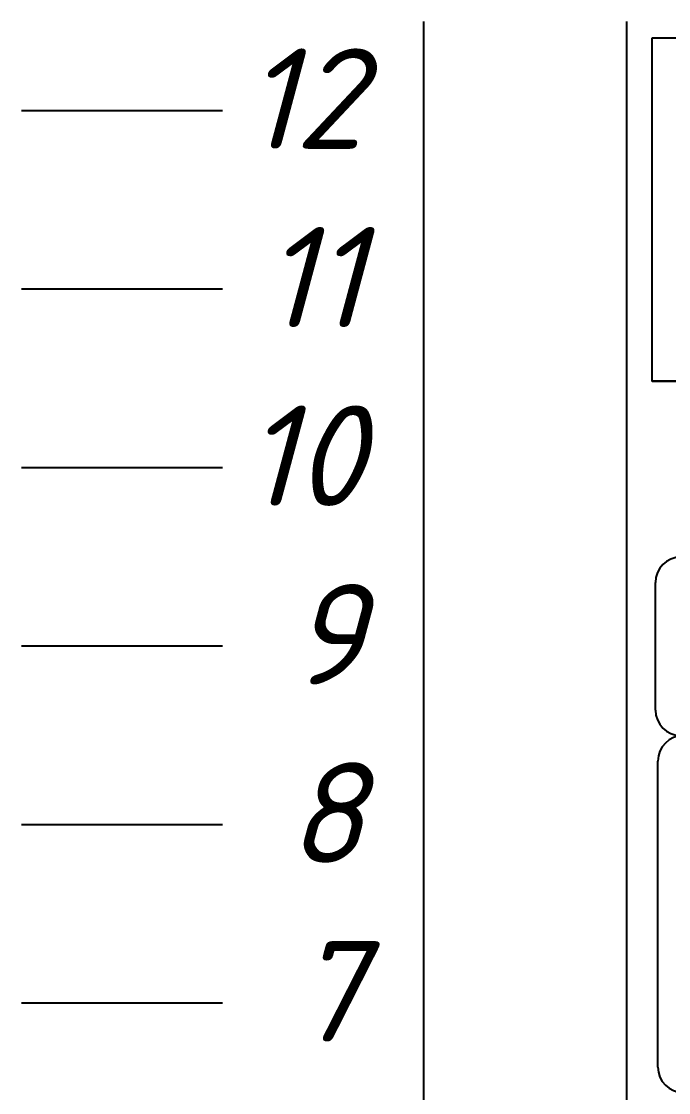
# Model space of a CAD drawing. Header units: millimetres. Extents: x -25459 to 1045457, y -66278 to 462905.
# Drawn here: x 649181 to 650790, y 31505 to 34172 of the extents above; entities that cross this region are included whole.
import ezdxf
from ezdxf.enums import TextEntityAlignment as Align

# ---------------------------------------------------------------- set-up
doc = ezdxf.new("R2010")
doc.units = ezdxf.units.MM
doc.styles.add('ISOCPEUR', font='isocpeui.ttf', dxfattribs={"height": 250})
doc.styles.add('ISOCUPER', font='isocpeur.ttf', dxfattribs={"width": 0.85, "oblique": 7})

# ---------------------------------------------------------------- blocks, each defined once
blk = doc.blocks.new('*U72')
at = {"color": 0, "linetype": 'ByBlock', "lineweight": -2}
for p, q in [((0, 566.7), (0, 522.25)), ((50.5, 566.7), (50.5, 522.25)), ((-50, 544.475), (-100, 544.475)), ((0, 522.25), (0, 477.8)), ((50.5, 522.25), (50.5, 477.8)), ((-50, 500.025), (-100, 500.025)), ((0, 477.8), (0, 433.35)), ((50.5, 477.8), (50.5, 433.35)), ((-50, 455.575), (-100, 455.575)), ((0, 433.35), (0, 388.9)), ((50.5, 433.35), (50.5, 388.9)), ((-50, 411.125), (-100, 411.125)), ((0, 388.9), (0, 344.45)), ((50.5, 388.9), (50.5, 344.45)), ((-50, 366.675), (-100, 366.675)), ((0, 344.45), (0, 300)), ((50.5, 344.45), (50.5, 300)), ((-50, 322.225), (-100, 322.225)), ((0, 300), (0, 255.55)), ((50.5, 300), (50.5, 255.55))]:
    blk.add_line(p, q, dxfattribs=at)
blk = doc.blocks.new("19'' маркер юнита")
at = {"color": 0, "linetype": 'ByBlock', "lineweight": -2, "style": 'ISOCPEUR', "oblique": 15, "flags": 8}
blk.add_attdef('#', text='', height=25, dxfattribs=at).set_placement((35, 3), align=Align.MIDDLE_RIGHT)
blk = doc.blocks.new("19'' блок розеток")
at = {"color": 0, "linetype": 'ByBlock', "lineweight": -2}
blk.add_line((158.34, -15.88), (158.34, 15.87), dxfattribs=at)
for centre, start, end in [((164.69, 15.87), 90, 180), ((164.69, -15.88), 180, 270)]:
    blk.add_arc(centre, 6.35, start, end, dxfattribs=at)
at = {"color": 0, "lineweight": -2, "style": 'ISOCPEUR', "oblique": 15, "flags": 8}
blk.add_attdef('НАИМЕНОВАНИЕ', text='', height=25, dxfattribs=at).set_placement((750, 0), align=Align.MIDDLE_LEFT)
blk = doc.blocks.new('*U71')
at = {"color": 0, "linetype": 'ByBlock', "lineweight": -2}
blk.add_line((158.34, -60.33), (158.34, 15.87), dxfattribs=at)
for centre, start, end in [((164.69, 15.87), 90, 180), ((164.69, -60.33), 180, 270)]:
    blk.add_arc(centre, 6.35, start, end, dxfattribs=at)
at = {"color": 0, "lineweight": -2, "style": 'ISOCPEUR', "oblique": 15, "flags": 8}
blk.add_attdef('НАИМЕНОВАНИЕ', text='', height=25, dxfattribs=at).set_placement((750, -22.22), align=Align.MIDDLE_LEFT)
blk = doc.blocks.new('SE2600 ОПЕРАТОР PRO')
at = {"color": 7}
for q in [(0, 3000), (722, 0)]:
    blk.add_line((0, 0), q, dxfattribs=at)
blk.add_line((0, 3000), (722, 3000))
blk.add_lwpolyline([(0, 3000), (722, 3000), (722, 0), (0, 0), (0, 3000)], dxfattribs=at)

msp = doc.modelspace()

# ---------------------------------------------------------------- block references
at = {"xscale": 10, "yscale": 10, "zscale": 10}
for name, p in [('*U72', (650180.62, 28504.933)), ("19'' блок розеток", (649174.247, 32616.183)), ('*U71', (649180.62, 32171.683))]:
    msp.add_blockref(name, p, dxfattribs=at)
at = {"color": 252, "lineweight": 0, "xscale": 0.28485, "yscale": 0.28485, "zscale": 0.28485}
msp.add_blockref('SE2600 ОПЕРАТОР PRO', (650749.3, 33276.644), dxfattribs=at)
ref = msp.add_blockref("19'' маркер юнита", (649680.62, 33949.683), dxfattribs=dict(xscale=10, yscale=10, zscale=10))
ref.add_attrib('#', '12', dxfattribs={"color": 0, "linetype": 'ByBlock', "lineweight": -2, "height": 250, "style": 'ISOCUPER', "oblique": 15, "flags": 8}).set_placement((650030.62, 33979.683), align=Align.MIDDLE_RIGHT)
ref = msp.add_blockref("19'' маркер юнита", (649680.62, 33505.183), dxfattribs=dict(xscale=10, yscale=10, zscale=10))
ref.add_attrib('#', '11', dxfattribs={"color": 0, "linetype": 'ByBlock', "lineweight": -2, "height": 250, "style": 'ISOCUPER', "oblique": 15, "flags": 8}).set_placement((650030.62, 33535.183), align=Align.MIDDLE_RIGHT)
ref = msp.add_blockref("19'' маркер юнита", (649680.62, 33060.683), dxfattribs=dict(xscale=10, yscale=10, zscale=10))
ref.add_attrib('#', '10', dxfattribs={"color": 0, "linetype": 'ByBlock', "lineweight": -2, "height": 250, "style": 'ISOCUPER', "oblique": 15, "flags": 8}).set_placement((650030.62, 33090.683), align=Align.MIDDLE_RIGHT)
ref = msp.add_blockref("19'' маркер юнита", (649680.62, 32616.183), dxfattribs=dict(xscale=10, yscale=10, zscale=10))
ref.add_attrib('#', '9', dxfattribs={"color": 0, "linetype": 'ByBlock', "lineweight": -2, "height": 250, "style": 'ISOCUPER', "oblique": 15, "flags": 8}).set_placement((650030.62, 32646.183), align=Align.MIDDLE_RIGHT)
ref = msp.add_blockref("19'' маркер юнита", (649680.62, 32171.683), dxfattribs=dict(xscale=10, yscale=10, zscale=10))
ref.add_attrib('#', '8', dxfattribs={"color": 0, "linetype": 'ByBlock', "lineweight": -2, "height": 250, "style": 'ISOCUPER', "oblique": 15, "flags": 8}).set_placement((650030.62, 32201.683), align=Align.MIDDLE_RIGHT)
ref = msp.add_blockref("19'' маркер юнита", (649680.62, 31727.183), dxfattribs=dict(xscale=10, yscale=10, zscale=10))
ref.add_attrib('#', '7', dxfattribs={"color": 0, "linetype": 'ByBlock', "lineweight": -2, "height": 250, "style": 'ISOCUPER', "oblique": 15, "flags": 8}).set_placement((650030.62, 31757.183), align=Align.MIDDLE_RIGHT)

doc.saveas('drawing.dxf')
